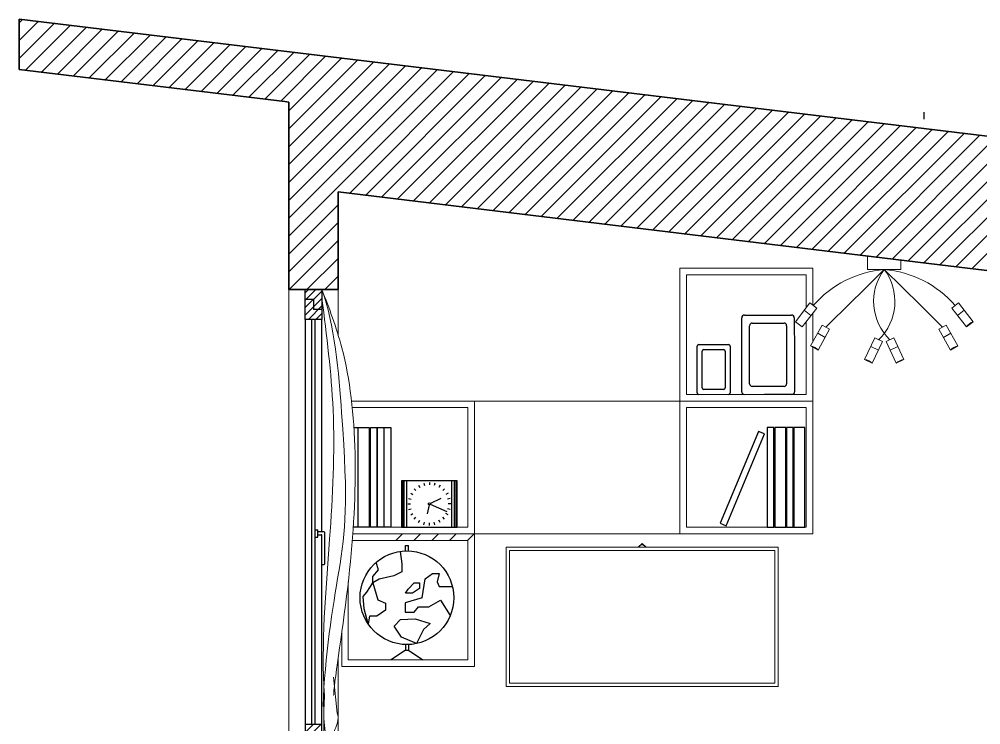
# Model space of a CAD drawing. Header units: millimetres. Extents: x 1104 to 6167, y 592 to 2113.
# Drawn here: x 4935.4 to 5225, y 1108.4 to 1321 of the extents above; entities that cross this region are included whole.
import ezdxf

# ---------------------------------------------------------------- set-up
doc = ezdxf.new("R2010")
doc.units = ezdxf.units.MM
for name, color, linetype, lineweight in [('A-FLOR-LEVL', 3, 'Continuous', 35), ('A-FURN', 2, 'Continuous', 18), ('A-GLAZ-FULL', 4, 'Continuous', 25), ('A-WALL-FULL-EXT', 3, 'Continuous', 35), ('A-WALL-FULL-EXTR', 3, 'Continuous', 35)]:
    doc.layers.add(name, color=color, linetype=linetype, lineweight=lineweight)
for name, color, linetype in [('A-SECT-D-MCUC', 12, 'Continuous'), ('ACCESSORI', 8, 'Continuous'), ('SECT-SYMB', 6, 'Continuous')]:
    doc.layers.add(name, color=color, linetype=linetype)

msp = doc.modelspace()

# ---------------------------------------------------------------- hatches: boundary and pattern name
at = {"layer": 'A-SECT-D-MCUC'}
h = msp.add_hatch(dxfattribs=at)
h.set_pattern_fill('ANSI31', color=256, scale=0.5)
h.paths.add_polyline_path([(5026.53, 1108.53), (5021.53, 1108.53), (5021.53, 1102.53), (5024.03, 1102.53), (5024.03, 1105.53), (5026.53, 1105.53)])
h.paths.add_polyline_path([(5026.53, 1105.53), (5024.03, 1105.53), (5024.03, 1102.53), (5021.53, 1102.53), (5021.53, 1099.53), (5026.53, 1099.53)])
h.paths.add_polyline_path([(5026.53, 1239.53), (5021.53, 1239.53), (5021.53, 1236.53), (5024.03, 1236.53), (5024.03, 1233.53), (5026.53, 1233.53)])
h.paths.add_polyline_path([(5026.53, 1233.53), (5024.03, 1233.53), (5024.03, 1236.53), (5021.53, 1236.53), (5021.53, 1230.53), (5026.53, 1230.53)])

# ---------------------------------------------------------------- linework, layer by layer
at = {"layer": 'A-FLOR-LEVL'}
msp.add_line((5016.56, 1239.53), (5031.43, 1239.53), dxfattribs=at)
at = {"layer": 'A-FURN'}
for p, q in [((5190.88, 1245.59), (5190.88, 1249.76)), ((5200.94, 1245.59), (5200.94, 1248.53)), ((5134.37, 1245.97, 54.27), (5134.37, 1205.97, 54.27)), ((5134.37, 1245.97, 89.27), (5174.37, 1245.97, 89.27)), ((5174.37, 1234.9, 79.59), (5174.37, 1245.97, 89.27)), ((5190.88, 1245.59), (5200.94, 1245.59)), ((5136.37, 1243.97, 54.27), (5136.37, 1207.97, 54.27)), ((5136.37, 1243.97, 89.27), (5172.37, 1243.97, 89.27)), ((5172.37, 1234.06, 54.27), (5172.37, 1243.97, 54.27)), ((5016.56, 1099.53), (5016.56, 1239.53)), ((5031.43, 1239.53), (5031.43, 1225.87)), ((5171.81, 1233.3), (5173.83, 1231.74)), ((5174.37, 1223.72, 69.8), (5174.37, 1232.43, 77.02)), ((5220.01, 1233.3), (5217.99, 1231.74)), ((5172.37, 1207.97, 54.27), (5172.37, 1229.9, 54.27)), ((5175.86, 1226.39), (5178.09, 1225.15)), ((5215.96, 1226.39), (5213.73, 1225.15)), ((5174.37, 1205.97, 54.27), (5174.37, 1222.22, 68.49)), ((5191.86, 1222.42), (5194.17, 1221.33)), ((5199.96, 1222.42), (5197.65, 1221.33)), ((5136.37, 1207.97, 54.27), (5172.37, 1207.97, 54.27)), ((5072.48, 1205.97, 35), (5035.45, 1205.97, 35)), ((5072.48, 1205.97, 35), (5174.37, 1205.97, 54.27)), ((5072.48, 1166.27, 35), (5072.48, 1205.97, 35)), ((5134.37, 1205.97, 54.27), (5134.37, 1165.97, 54.27)), ((5174.37, 1165.97, 54.27), (5174.37, 1205.97, 54.27)), ((5070.48, 1203.97, 35), (5035.67, 1203.97, 35)), ((5070.48, 1167.97, 35), (5070.48, 1203.97, 35)), ((5136.37, 1203.97, 54.27), (5172.37, 1203.97, 54.27)), ((5136.37, 1203.97, 54.27), (5136.37, 1167.97, 54.27)), ((5172.37, 1167.97, 54.27), (5172.37, 1203.97, 54.27)), ((5035.98, 1167.97, 35), (5070.48, 1167.97, 35)), ((5136.37, 1167.97, 54.27), (5172.37, 1167.97, 54.27)), ((5072.48, 1165.97), (5035.84, 1165.97)), ((5035.84, 1165.97, 35), (5072.78, 1165.97, 35)), ((5072.48, 1125.97), (5072.48, 1166.27, 35)), ((5174.37, 1165.97, 54.27), (5072.78, 1165.97, 35)), ((5035.69, 1163.97, 35), (5070.48, 1163.97, 35)), ((5070.48, 1127.97), (5070.48, 1163.97)), ((5081.98, 1161.94, -35), (5163.98, 1161.94, -35)), ((5081.98, 1161.94, -35), (5081.98, 1119.94, -35)), ((5122.98, 1163, -35), (5121.76, 1161.94, -35)), ((5122.85, 1162.82, -35), (5121.83, 1161.94, -35)), ((5122.98, 1163, -35), (5124.21, 1161.94, -35)), ((5123.12, 1162.82, -35), (5124.14, 1161.94, -35)), ((5163.98, 1161.94, -35), (5163.98, 1119.91, -35)), ((5082.98, 1160.94, -35), (5162.98, 1160.94, -35)), ((5082.98, 1160.94, -35), (5082.98, 1120.94, -35)), ((5162.98, 1160.94, -35), (5162.98, 1120.94, -35)), ((5034.48, 1151.53), (5034.48, 1127.97)), ((5032.48, 1136.17), (5032.48, 1125.97)), ((5031.43, 1128.72), (5031.43, 1099.53)), ((5070.48, 1127.97), (5034.48, 1127.97)), ((5072.48, 1125.97), (5072.48, 1127.97)), ((5032.48, 1125.97), (5072.48, 1125.97)), ((5031.12, 1111.98), (5030.06, 1122.82)), ((5162.98, 1120.94, -35), (5082.98, 1120.94, -35)), ((5081.98, 1119.94, -35), (5163.98, 1119.94, -35))]:
    msp.add_line(p, q, dxfattribs=at)
for points in [[(5173.53, 1235.52), (5175.55, 1233.96), (5171.15, 1228.28), (5169.13, 1229.85)], [(5218.29, 1235.52), (5216.27, 1233.96), (5220.67, 1228.28), (5222.69, 1229.85)], [(5177.22, 1228.85), (5179.46, 1227.61), (5175.97, 1221.33), (5173.74, 1222.57)], [(5214.6, 1228.85), (5212.36, 1227.61), (5215.85, 1221.33), (5218.08, 1222.57)], [(5193.05, 1224.96), (5195.37, 1223.87), (5192.31, 1217.38), (5190, 1218.47)], [(5198.77, 1224.96), (5196.45, 1223.87), (5199.51, 1217.38), (5201.82, 1218.47)]]:
    msp.add_lwpolyline(points, close=True, dxfattribs=at)
msp.add_circle((5122.98, 1162.79, -35), 0.131, dxfattribs=at)
for centre, radius, start, end in [((5198.57, 1213.88), 31.82, 94.7948, 139.045), ((66390.75, -60710.81), 87082.74, 134.6456903, 134.6619425), ((5208.77, 1235.97), 16.06, 143.1879, 225.9976), ((5183.05, 1235.97), 16.06, 314.0024, 36.8121), ((5193.25, 1213.88), 31.82, 40.955, 85.2052), ((-55998.93, -60710.81), 87082.74, 45.3380575, 45.3543097), ((5223.96, 1226.13), 3.93, 108.8145, 146.7921), ((5173.05, 1218.7), 3.93, 41.9807, 79.9583), ((5218.77, 1218.7), 3.93, 100.0417, 138.0193), ((5189.57, 1214.56), 3.93, 45.8057, 83.7833), ((5202.25, 1214.56), 3.93, 96.2167, 134.1943), ((5072.78, 1166.27, 35), 0.3, 180, 270)]:
    msp.add_arc(centre, radius, start, end, dxfattribs=at)
at = {"layer": 'A-FURN', "transparency": 33554687}
for points, knots in [([(5026.53, 1236.83), (5027.96, 1225.68), (5031.05, 1201.6), (5028.93, 1161.55), (5026.23, 1132.91), (5027.3, 1117.19)], [0, 0, 0, 0, 33.679408, 72.679106, 119.921832, 119.921832, 119.921832, 119.921832]), ([(5026.53, 1239.53), (5028.72, 1233.88), (5037.37, 1211.5), (5037.63, 1165.3), (5030.29, 1122.36), (5030.07, 1117.4), (5030.06, 1117.27)], [0, 0, 0, 0, 21.298238, 84.428449, 119.736171, 120.678585, 120.678585, 120.678585, 120.678585]), ([(5026.53, 1239.53), (5030.31, 1229.5), (5034.8, 1177.16), (5033.08, 1162.14), (5027.27, 1129.03), (5026.92, 1114)], [0, 0, 0, 0, 23.088882, 78.717429, 124.142219, 124.142219, 124.142219, 124.142219]), ([(5031.12, 1111.98), (5031.23, 1111.76), (5031.72, 1110.36), (5030.83, 1107.7), (5027.72, 1101.35), (5026.64, 1109.29), (5027.3, 1117.19)], [6.420227, 6.420227, 6.420227, 6.420227, 7.269335, 11.600264, 14.062778, 25.563199, 25.563199, 25.563199, 25.563199]), ([(5031.43, 1105.75), (5031.47, 1104.64), (5030.73, 1102.49), (5027.72, 1096.52), (5026.64, 1104.29), (5027.3, 1117.19)], [7.88536, 7.88536, 7.88536, 7.88536, 11.600264, 14.062778, 25.563199, 25.563199, 25.563199, 25.563199])]:
    msp.add_open_spline(points, degree=3, knots=knots, dxfattribs=at)
at = {"layer": 'A-GLAZ-FULL', "transparency": 33554687}
for p, q in [((5021.53, 1230.53), (5021.53, 1239.53)), ((5026.53, 1239.53), (5026.53, 1230.53)), ((5024.03, 1236.53), (5021.53, 1236.53)), ((5024.03, 1236.53), (5024.03, 1233.53)), ((5026.53, 1233.53), (5024.04, 1233.53)), ((5026.53, 1230.53), (5021.53, 1230.53)), ((5023.53, 1108.53), (5023.53, 1230.53)), ((5024.53, 1108.53), (5024.53, 1230.53)), ((5026.53, 1108.53), (5021.53, 1108.53)), ((5021.53, 1108.53), (5021.53, 1099.53)), ((5026.53, 1099.53), (5026.53, 1108.53))]:
    msp.add_line(p, q, dxfattribs=at)
at = {"layer": 'A-GLAZ-FULL'}
for p, q in [((5021.53, 1230.53), (5021.53, 1108.53)), ((5026.53, 1166.67), (5026.53, 1230.53)), ((5024.53, 1167.17), (5025.27, 1167.17)), ((5024.53, 1164.96), (5025.27, 1164.95)), ((5025.27, 1164.95), (5025.27, 1167.17)), ((5025.27, 1166.67), (5027.07, 1166.67)), ((5025.27, 1165.67), (5026.33, 1165.67)), ((5026.53, 1156.87), (5026.53, 1165.47)), ((5027.27, 1166.47), (5027.27, 1156.87)), ((5026.53, 1108.53), (5026.53, 1156.85)), ((5027.07, 1156.67), (5026.73, 1156.67))]:
    msp.add_line(p, q, dxfattribs=at)
for centre, start, end in [((5026.33, 1165.47), 0, 90), ((5027.07, 1166.47), 0, 90), ((5026.73, 1156.87), 180, 270), ((5027.07, 1156.87), 270, 0)]:
    msp.add_arc(centre, 0.2, start, end, dxfattribs=at)
at = {"layer": 'A-SECT-D-MCUC', "linetype": 'Continuous'}
for p, q in [((4935.36, 1319.91), (4936.31, 1320.86)), ((4935.36, 1314.52), (4941.11, 1320.28)), ((4935.36, 1309.13), (4945.92, 1319.69)), ((4937.25, 1305.63), (4950.73, 1319.11)), ((4942.05, 1305.05), (4955.54, 1318.53)), ((4946.86, 1304.47), (4960.34, 1317.95)), ((4951.67, 1303.89), (4965.15, 1317.37)), ((4956.47, 1303.3), (4969.96, 1316.79)), ((4961.28, 1302.72), (4974.77, 1316.21)), ((4966.08, 1302.14), (4979.57, 1315.63)), ((4970.89, 1301.56), (4984.38, 1315.05)), ((4975.69, 1300.97), (4989.19, 1314.47)), ((4980.5, 1300.39), (4993.99, 1313.88)), ((4985.3, 1299.81), (4998.8, 1313.3)), ((4990.11, 1299.22), (5003.61, 1312.72)), ((4994.92, 1298.64), (5008.42, 1312.14)), ((4999.72, 1298.06), (5013.22, 1311.56)), ((5004.53, 1297.48), (5018.03, 1310.98)), ((5009.33, 1296.89), (5022.84, 1310.4)), ((5014.14, 1296.31), (5027.64, 1309.82)), ((5016.56, 1293.34), (5032.45, 1309.24)), ((5016.56, 1287.95), (5037.26, 1308.66)), ((5016.56, 1282.57), (5042.07, 1308.07)), ((5016.56, 1277.18), (5046.87, 1307.49)), ((5016.56, 1271.79), (5051.68, 1306.91)), ((5016.56, 1266.4), (5056.49, 1306.33)), ((5016.56, 1261.01), (5061.29, 1305.75)), ((5016.56, 1255.63), (5066.1, 1305.17)), ((5034.91, 1268.59), (5070.91, 1304.59)), ((5039.71, 1268.01), (5075.72, 1304.01)), ((5044.52, 1267.42), (5080.52, 1303.43)), ((5049.32, 1266.84), (5085.33, 1302.85)), ((5054.13, 1266.26), (5090.14, 1302.26)), ((5058.93, 1265.67), (5094.94, 1301.68)), ((5063.74, 1265.09), (5099.75, 1301.1)), ((5068.54, 1264.5), (5104.56, 1300.52)), ((5073.34, 1263.92), (5109.37, 1299.94)), ((5078.15, 1263.34), (5114.17, 1299.36)), ((5082.95, 1262.75), (5118.98, 1298.78)), ((5087.76, 1262.17), (5123.79, 1298.2)), ((5092.56, 1261.59), (5128.59, 1297.62)), ((5097.37, 1261), (5133.4, 1297.04)), ((5102.17, 1260.42), (5138.21, 1296.45)), ((5106.98, 1259.83), (5143.02, 1295.87)), ((5111.78, 1259.25), (5147.82, 1295.29)), ((5116.59, 1258.67), (5152.63, 1294.71)), ((5121.39, 1258.08), (5157.44, 1294.13)), ((5126.19, 1257.5), (5162.24, 1293.55)), ((5131, 1256.92), (5167.05, 1292.97)), ((5135.8, 1256.33), (5171.86, 1292.39)), ((5140.61, 1255.75), (5176.67, 1291.81)), ((5145.41, 1255.17), (5181.47, 1291.23)), ((5150.22, 1254.58), (5186.28, 1290.64)), ((5155.02, 1254), (5191.09, 1290.06)), ((5159.83, 1253.41), (5195.89, 1289.48)), ((5164.63, 1252.83), (5200.7, 1288.9)), ((5169.43, 1252.25), (5205.51, 1288.32)), ((5174.24, 1251.66), (5210.32, 1287.74)), ((5179.04, 1251.08), (5215.12, 1287.16)), ((5183.85, 1250.5), (5219.93, 1286.58)), ((5188.65, 1249.91), (5224.74, 1286)), ((5193.46, 1249.33), (5229.54, 1285.42)), ((5198.26, 1248.74), (5234.35, 1284.83)), ((5203.07, 1248.16), (5239.16, 1284.25)), ((5207.87, 1247.58), (5243.97, 1283.67)), ((5212.67, 1246.99), (5248.77, 1283.09)), ((5217.48, 1246.41), (5253.58, 1282.51)), ((5222.28, 1245.83), (5258.39, 1281.93)), ((5016.56, 1250.24), (5031.43, 1265.11)), ((5016.56, 1244.85), (5031.43, 1259.72)), ((5016.62, 1239.53), (5031.43, 1254.33)), ((5022.01, 1239.53), (5031.43, 1248.94)), ((5195.02, 1245.5), (5195.11, 1245.59)), ((5027.4, 1239.53), (5031.43, 1243.55)), ((5048.83, 1163.97), (5050.83, 1165.97)), ((5054.22, 1163.97), (5056.22, 1165.97)), ((5059.61, 1163.97), (5061.61, 1165.97)), ((5065, 1163.97), (5067, 1165.97)), ((5070.38, 1163.97), (5072.38, 1165.97)), ((5034.22, 1149.37), (5034.48, 1149.62))]:
    msp.add_line(p, q, dxfattribs=at)
at = {"layer": 'A-WALL-FULL-EXT'}
msp.add_line((5016.56, 1239.53), (5031.43, 1239.53), dxfattribs=at)
at = {"layer": 'A-WALL-FULL-EXTR'}
for p, q in [((4935.36, 1320.97), (4935.36, 1305.86)), ((4935.36, 1305.86), (5015.36, 1296.16)), ((5015.36, 1296.16), (5016.56, 1296.02)), ((5016.56, 1296.02), (5016.56, 1280.72)), ((5016.56, 1239.53), (5016.56, 1280.72)), ((5031.43, 1269.01), (5212.67, 1246.99)), ((5031.43, 1239.53), (5031.43, 1269.01)), ((5212.67, 1246.99), (5287.8, 1237.87))]:
    msp.add_line(p, q, dxfattribs=at)
msp.add_lwpolyline([(5356.56, 1270.07), (4935.36, 1320.97)], dxfattribs=at)
at = {"layer": 'ACCESSORI'}
for p, q in [((5152.97, 1208.77, 54.27), (5152.97, 1231.05, 54.27)), ((5153.77, 1231.85, 54.27), (5167.99, 1231.85, 54.27)), ((5168.78, 1231.05, 54.27), (5168.89, 1220.38, 54.27)), ((5155.36, 1211.16, 54.27), (5155.36, 1228.66, 54.27)), ((5156.16, 1229.46, 54.27), (5165.71, 1229.46, 54.27)), ((5166.5, 1228.66, 54.27), (5166.5, 1219.48, 54.27)), ((5139.53, 1208.47, 54.27), (5139.53, 1222.47, 54.27)), ((5140.03, 1222.97, 54.27), (5149.03, 1222.97, 54.27)), ((5149.53, 1222.47, 54.27), (5149.53, 1208.47, 54.27)), ((5141.03, 1209.97, 54.27), (5141.03, 1220.97, 54.27)), ((5141.53, 1221.47, 54.27), (5147.53, 1221.47, 54.27)), ((5148.03, 1220.97, 54.27), (5148.03, 1209.97, 54.27)), ((5166.5, 1219.48, 54.27), (5166.5, 1211.16, 54.27)), ((5168.89, 1220.38, 54.27), (5168.89, 1208.77, 54.27)), ((5147.53, 1209.47, 54.27), (5141.53, 1209.47, 54.27)), ((5165.71, 1210.36, 54.27), (5156.16, 1210.36, 54.27)), ((5168.84, 1207.97, 70), (5159.84, 1207.97, 70)), ((5050.68, 1167.97, 35), (5050.68, 1181.97, 35)), ((5050.85, 1167.97, 35), (5050.85, 1181.97, 35)), ((5051.35, 1167.97, 35), (5051.35, 1181.97, 35)), ((5052.1, 1167.97, 35), (5052.1, 1181.97, 35)), ((5065.68, 1167.97, 35), (5065.68, 1181.97, 35)), ((5066.43, 1167.97, 35), (5066.43, 1181.97, 35)), ((5066.93, 1167.97, 35), (5066.93, 1181.97, 35)), ((5067.1, 1167.97, 35), (5067.1, 1181.97, 35)), ((5054.3, 1179.56, 35), (5054.85, 1179.01, 35)), ((5055.64, 1180.59, 35), (5056.03, 1179.92, 35)), ((5057.21, 1181.24, 35), (5057.41, 1180.49, 35)), ((5058.89, 1181.46, 35), (5058.89, 1180.68, 35)), ((5060.57, 1181.24, 35), (5060.37, 1180.49, 35)), ((5062.13, 1180.59, 35), (5061.74, 1179.92, 35)), ((5063.48, 1179.56, 35), (5062.92, 1179.01, 35)), ((5052.62, 1176.65, 35), (5053.38, 1176.45, 35)), ((5053.27, 1178.22, 35), (5053.95, 1177.83, 35)), ((5059.16, 1175.11, 35), (5062.45, 1176.75, 35)), ((5064.51, 1178.22, 35), (5063.83, 1177.83, 35)), ((5065.16, 1176.65, 35), (5064.4, 1176.45, 35)), ((5052.4, 1174.97, 35), (5053.18, 1174.97, 35)), ((5052.62, 1173.29, 35), (5053.38, 1173.5, 35)), ((5058.83, 1174.68, 35), (5058.27, 1171.99, 35)), ((5059.17, 1174.85, 35), (5064.16, 1172.66, 35)), ((5065.16, 1173.29, 35), (5064.4, 1173.5, 35)), ((5065.38, 1174.97, 35), (5064.6, 1174.97, 35)), ((5053.27, 1171.73, 35), (5053.95, 1172.12, 35)), ((5054.3, 1170.38, 35), (5054.85, 1170.94, 35)), ((5063.48, 1170.38, 35), (5062.92, 1170.94, 35)), ((5064.51, 1171.73, 35), (5063.83, 1172.12, 35)), ((5055.64, 1169.35, 35), (5056.03, 1170.03, 35)), ((5057.21, 1168.7, 35), (5057.41, 1169.46, 35)), ((5058.89, 1168.48, 35), (5058.89, 1169.27, 35)), ((5060.57, 1168.7, 35), (5060.37, 1169.46, 35)), ((5062.13, 1169.35, 35), (5061.74, 1170.03, 35)), ((5051.67, 1162.47), (5052.61, 1162.47))]:
    msp.add_line(p, q, dxfattribs=at)
at = {"layer": 'ACCESSORI', "transparency": 33554687}
for p, q in [((5051.67, 1160.81), (5051.67, 1162.47)), ((5052.61, 1160.81), (5052.61, 1162.47)), ((5050.08, 1160.66), (5050.64, 1156.88)), ((5043.57, 1155.11), (5042.86, 1157.34)), ((5050.64, 1156.88), (5050.64, 1154.55)), ((5041.9, 1153.06), (5043.57, 1155.11)), ((5041.9, 1151.2), (5041.9, 1153.06)), ((5048.22, 1153.34), (5043.76, 1152.32)), ((5050.64, 1154.55), (5048.22, 1153.34)), ((5057.62, 1152.38), (5059.81, 1154)), ((5059.81, 1154), (5061.81, 1154)), ((5061.81, 1154), (5061.24, 1151.52)), ((5040.1, 1148.41), (5041.9, 1151.2)), ((5043.76, 1152.32), (5041.9, 1151.2)), ((5041.9, 1151.2), (5043.39, 1146.09)), ((5052.48, 1149.33), (5054.29, 1151.23)), ((5054.29, 1151.23), (5055.91, 1151.23)), ((5055.91, 1151.23), (5055.91, 1149.52)), ((5056.72, 1146.72), (5057.62, 1152.38)), ((5061.24, 1151.52), (5061.81, 1150.09)), ((5061.81, 1150.09), (5065.82, 1150.09)), ((5038.97, 1147.1), (5040.1, 1148.41)), ((5039.28, 1143.32), (5038.97, 1147.1)), ((5051.71, 1148.09), (5052.48, 1149.33)), ((5053.81, 1148.09), (5051.71, 1148.09)), ((5055.91, 1149.52), (5053.81, 1148.09)), ((5043.39, 1146.09), (5045.71, 1145.06)), ((5045.71, 1145.06), (5045.71, 1142.92)), ((5056.72, 1146.72), (5051.62, 1145.13)), ((5051.62, 1145.13), (5051.62, 1142.37)), ((5058.76, 1143.99), (5062.2, 1145.99)), ((5062.2, 1145.99), (5065.18, 1141.36)), ((5040.41, 1138.86), (5039.28, 1143.32)), ((5040.88, 1141.16), (5040.41, 1138.86)), ((5043.02, 1141.16), (5040.88, 1141.16)), ((5045.71, 1142.92), (5043.02, 1141.16)), ((5051.62, 1142.37), (5054.29, 1142.37)), ((5054.29, 1142.37), (5055.62, 1143.99)), ((5055.62, 1143.99), (5058.76, 1143.99)), ((5048.28, 1138.17), (5050.19, 1140.17)), ((5050.19, 1140.17), (5054.57, 1140.36)), ((5054.57, 1140.36), (5059.15, 1138.93)), ((5059.15, 1138.93), (5057.15, 1137.12)), ((5050.48, 1134.83), (5048.28, 1138.17)), ((5057.15, 1137.12), (5055.04, 1132.91)), ((5055.04, 1132.91), (5050.48, 1134.83)), ((5051.67, 1132.61), (5051.67, 1130.94)), ((5052.62, 1132.61), (5052.62, 1130.95)), ((5051.67, 1130.94), (5047.36, 1127.97)), ((5051.67, 1130.94), (5052.62, 1130.94)), ((5052.64, 1130.94), (5056.93, 1127.97))]:
    msp.add_line(p, q, dxfattribs=at)
at = {"layer": 'ACCESSORI'}
for points, elevation in [([(5036.17, 1197.97), (5037.33, 1197.97), (5037.33, 1167.97), (5035.98, 1167.97)], 35), ([(5037.47, 1167.97), (5037.47, 1197.97), (5040.79, 1197.97), (5040.79, 1167.97), (5037.47, 1167.97)], 35), ([(5041.16, 1167.97), (5041.16, 1197.97), (5043.16, 1197.97), (5043.16, 1167.97), (5041.16, 1167.97)], 35), ([(5043.16, 1167.97), (5043.16, 1197.97), (5045.16, 1197.97), (5045.16, 1167.97), (5043.16, 1167.97)], 35), ([(5045.24, 1167.97), (5045.24, 1197.97), (5047.24, 1197.97), (5047.24, 1167.97), (5045.24, 1167.97)], 35), ([(5148.29, 1168.36), (5159.87, 1196.04), (5158.02, 1196.81), (5146.44, 1169.13), (5148.29, 1168.36)], 54.27), ([(5162.62, 1167.97), (5162.62, 1197.97), (5160.62, 1197.97), (5160.62, 1167.97), (5162.62, 1167.97)], 54.27), ([(5166.31, 1167.97), (5166.31, 1197.97), (5162.99, 1197.97), (5162.99, 1167.97), (5166.31, 1167.97)], 54.27), ([(5168.45, 1167.97), (5168.45, 1197.97), (5166.45, 1197.97), (5166.45, 1167.97), (5168.45, 1167.97)], 54.27), ([(5172.03, 1167.97), (5172.03, 1197.97), (5168.71, 1197.97), (5168.71, 1167.97), (5172.03, 1167.97)], 54.27)]:
    msp.add_lwpolyline(points, dxfattribs=dict(at, elevation=elevation))
at = {"layer": 'ACCESSORI', "elevation": 35}
msp.add_lwpolyline([(5050.49, 1181.97), (5050.49, 1181.97), (5050.49, 1167.97), (5067.29, 1167.97), (5067.29, 1181.97)], close=True, dxfattribs=at)
at = {"layer": 'ACCESSORI'}
msp.add_circle((5058.89, 1174.97, 35), 0.304, dxfattribs=at)
at = {"layer": 'ACCESSORI', "transparency": 33554687}
msp.add_circle((5052.13, 1146.71), 14.11, dxfattribs=at)
at = {"layer": 'ACCESSORI'}
for centre, radius, start, end in [((5153.77, 1231.05, 54.27), 0.796, 90, 180), ((5167.99, 1231.05, 54.27), 0.796, 0, 90), ((5156.16, 1228.66, 54.27), 0.796, 90, 180), ((5165.71, 1228.66, 54.27), 0.796, 0, 90), ((5140.03, 1222.47, 54.27), 0.5, 90, 180), ((5149.03, 1222.47, 54.27), 0.5, 0, 90), ((5141.53, 1220.97, 54.27), 0.5, 90, 180), ((5147.53, 1220.97, 54.27), 0.5, 0, 90), ((5156.16, 1211.16, 54.27), 0.796, 180, 270), ((5165.71, 1211.16, 54.27), 0.796, 270, 0), ((5140.03, 1208.47, 54.27), 0.5, 180, 270), ((5141.53, 1209.97, 54.27), 0.5, 180, 270), ((5147.53, 1209.97, 54.27), 0.5, 270, 0), ((5149.03, 1208.47, 54.27), 0.5, 270, 0), ((5153.77, 1208.77, 54.27), 0.796, 180, 270), ((5168.09, 1208.77, 54.27), 0.796, 270, 0)]:
    msp.add_arc(centre, radius, start, end, dxfattribs=at)
at = {"layer": 'ACCESSORI', "transparency": 33554687}
msp.add_arc((5052.13, 1146.71), 14.87, 269.9457, 270.0543, dxfattribs=at)
at = {"layer": 'SECT-SYMB'}
msp.add_line((5207.88, 1290.9), (5207.88, 1292.96), dxfattribs=at)

doc.saveas('drawing.dxf')
